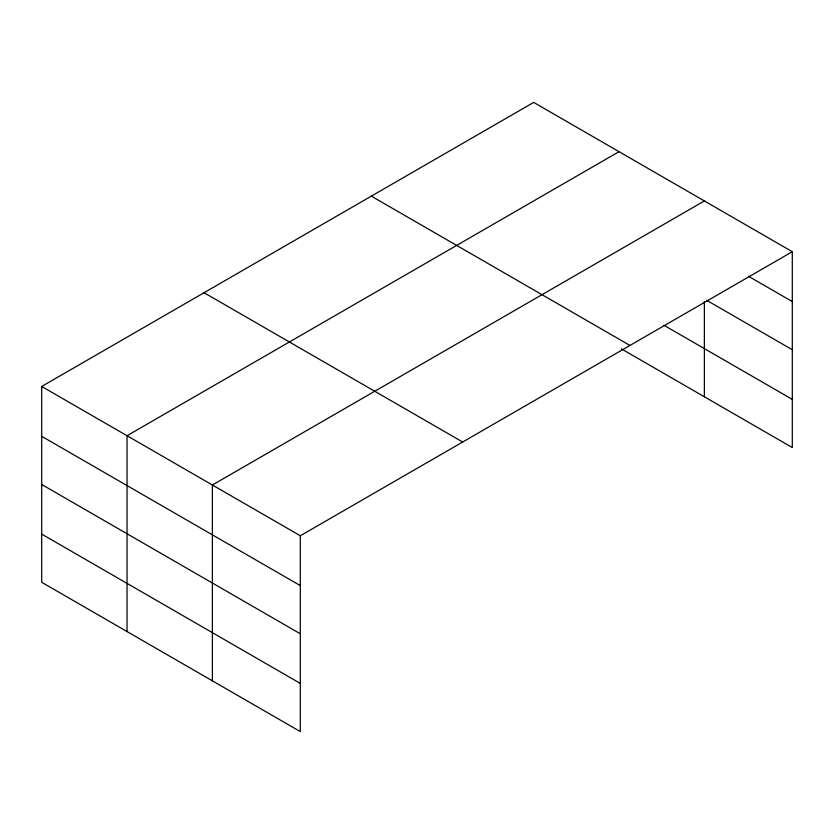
<?xml version="1.0" encoding="UTF-8"?>
<svg xmlns="http://www.w3.org/2000/svg" width="834" height="834" viewBox="0 0 834 834"><rect width="100%" height="100%" fill="white"/><g stroke="black" fill="none" stroke-linecap="round" stroke-linejoin="round"><path stroke-width="1.25" d="M792.3 251.712L533.687 102.405L41.7 386.455L41.7 582.288L300.313 731.595L300.313 535.762L792.3 251.712L792.3 447.545L621.278 348.81M619.026 151.673L127.039 435.723L127.039 631.557M704.376 200.952L212.389 484.992L212.389 680.836M748.338 276.19L792.3 301.564M706.627 300.282L792.3 349.738M663.947 325.27L792.3 399.371M371.328 196.136L629.941 345.453M204.059 292.713L462.672 442.02M41.7 386.455L300.313 535.762M41.7 436.307L300.313 585.614M41.7 484.481L300.313 633.788M41.7 534.114L300.313 683.421M704.376 301.522L704.376 396.786"/></g></svg>
